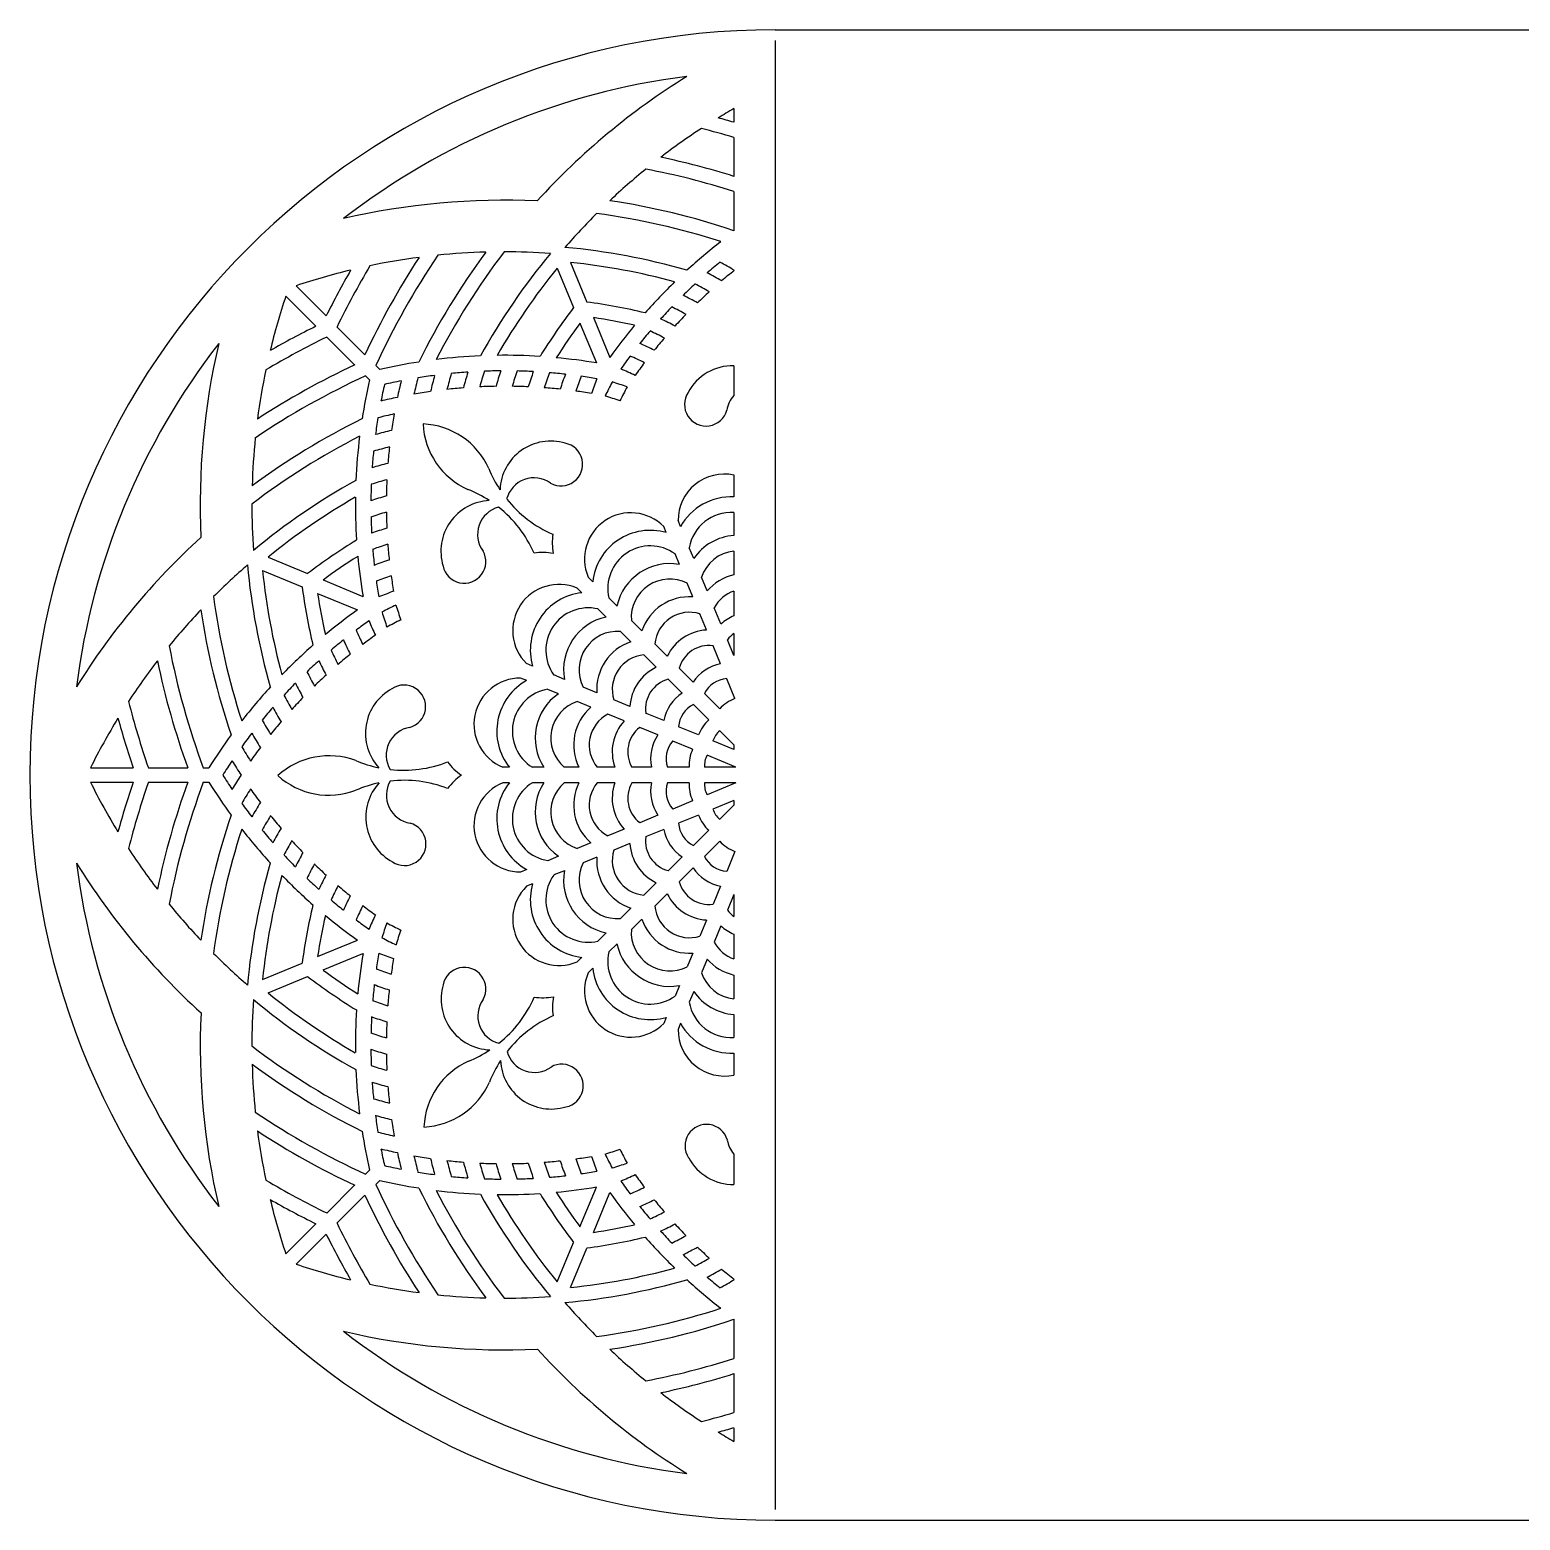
# Model space of a CAD drawing. Extents: x 41 to 331, y 42 to 187.
# Drawn here: x 40.6 to 185.6, y 42.2 to 187.2 of the extents above; entities that cross this region are included whole.
import ezdxf

# ---------------------------------------------------------------- set-up
doc = ezdxf.new("R2010")
doc.units = 0
doc.layers.get('0').update_dxf_attribs({"linetype": 'CONTINUOUS'})

msp = doc.modelspace()

# ---------------------------------------------------------------- linework, layer by layer
for p, q in [((113.1, 187.2), (258.1, 187.2)), ((113.1, 186.16), (113.1, 43.23)), ((109.1, 179.54), (109.1, 178.2)), ((109.1, 176.73), (109.1, 172.94)), ((109.1, 171.46), (109.1, 167.65)), ((91.91, 164.01), (93.5, 160.17)), ((93.21, 164.55), (94.8, 160.71)), ((65.5, 161.3), (68.43, 158.37)), ((66.5, 162.29), (69.43, 159.36)), ((70.48, 158.31), (73.2, 155.59)), ((94.12, 158.66), (95.73, 154.79)), ((95.43, 159.2), (97.03, 155.32)), ((69.49, 157.31), (72.2, 154.59)), ((74.26, 154.53), (74.65, 154.14)), ((109.1, 154.52), (109.1, 151.61)), ((73.27, 153.53), (73.65, 153.15)), ((109.1, 143.89), (109.1, 141.75)), ((103.91, 138.86), (103.66, 139.45)), ((109.1, 140.24), (109.1, 138)), ((102.51, 138.28), (102.27, 138.87)), ((105.19, 135.77), (104.76, 136.79)), ((109.1, 136.49), (109.1, 134.16)), ((63.78, 135.89), (67.62, 134.3)), ((103.79, 135.19), (103.37, 136.21)), ((63.24, 134.59), (67.08, 133)), ((69.13, 133.67), (73.01, 132.07)), ((95.36, 133.5), (94.91, 133.95)), ((106.49, 132.61), (105.94, 133.94)), ((68.59, 132.37), (72.47, 130.76)), ((94.29, 132.43), (93.84, 132.89)), ((105.1, 132.03), (104.55, 133.36)), ((109.1, 132.59), (109.1, 130.19)), ((96.66, 130.07), (95.87, 130.85)), ((97.73, 131.13), (96.94, 131.92)), ((107.83, 129.39), (107.18, 130.95)), ((100.14, 128.72), (99.12, 129.74)), ((106.43, 128.81), (105.78, 130.38)), ((99.07, 127.65), (98.06, 128.67)), ((109.1, 126.33), (108.46, 127.86)), ((109.1, 128.47), (109.1, 126.33)), ((101.54, 125.19), (100.34, 126.38)), ((102.61, 126.25), (101.41, 127.45)), ((107.8, 125.51), (107.07, 127.28)), ((89.51, 125.28), (88.92, 125.53)), ((105.13, 123.73), (103.78, 125.08)), ((88.94, 123.89), (88.35, 124.13)), ((92.61, 124), (91.58, 124.43)), ((104.06, 122.66), (102.71, 124.01)), ((109.2, 122.13), (108.4, 124.07)), ((92.03, 122.61), (91, 123.03)), ((95.18, 121.3), (93.86, 121.85)), ((95.76, 122.7), (94.43, 123.25)), ((98.98, 121.36), (97.42, 122.01)), ((107.72, 121.14), (106.23, 122.63)), ((98.41, 119.97), (96.84, 120.61)), ((102.28, 120), (100.51, 120.73)), ((106.65, 120.08), (105.17, 121.56)), ((101.7, 118.6), (99.94, 119.33)), ((105.66, 118.6), (103.72, 119.4)), ((109.1, 117.63), (107.72, 119.01)), ((105.08, 117.2), (103.14, 118)), ((109.1, 117.17), (107.06, 118.02)), ((109.1, 117.63), (109.1, 117.17)), ((109.3, 115.45), (106.48, 116.62)), ((46.49, 115.4), (50.64, 115.4)), ((52.13, 115.4), (55.97, 115.4)), ((57.47, 115.4), (58.02, 115.4)), ((87.26, 115.45), (86.62, 115.45)), ((90.61, 115.45), (89.5, 115.45)), ((94.02, 115.45), (92.58, 115.45)), ((97.51, 115.45), (95.81, 115.45)), ((101.08, 115.45), (99.16, 115.45)), ((104.73, 115.45), (102.64, 115.45)), ((109.3, 115.45), (106.25, 115.45)), ((46.49, 113.99), (50.64, 113.99)), ((52.13, 113.99), (55.97, 113.99)), ((57.47, 113.99), (58.02, 113.99)), ((87.26, 113.94), (86.62, 113.94)), ((90.61, 113.94), (89.5, 113.94)), ((94.02, 113.94), (92.58, 113.94)), ((97.51, 113.94), (95.81, 113.94)), ((101.08, 113.94), (99.16, 113.94)), ((104.73, 113.94), (102.64, 113.94)), ((109.3, 113.94), (106.25, 113.94)), ((109.3, 113.94), (106.48, 112.77)), ((105.08, 112.2), (103.14, 111.39)), ((109.1, 112.22), (107.06, 111.38)), ((109.1, 111.77), (107.72, 110.39)), ((109.1, 112.22), (109.1, 111.77)), ((101.7, 110.8), (99.94, 110.06)), ((105.66, 110.8), (103.72, 110)), ((98.41, 109.43), (96.84, 108.78)), ((102.28, 109.4), (100.51, 108.67)), ((106.65, 109.32), (105.17, 107.84)), ((95.18, 108.1), (93.86, 107.55)), ((98.98, 108.04), (97.42, 107.39)), ((107.72, 108.25), (106.23, 106.77)), ((92.03, 106.79), (91, 106.36)), ((95.76, 106.7), (94.43, 106.15)), ((104.06, 106.73), (102.71, 105.38)), ((109.2, 107.26), (108.4, 105.32)), ((88.94, 105.51), (88.35, 105.26)), ((92.61, 105.39), (91.58, 104.97)), ((105.13, 105.67), (103.78, 104.31)), ((89.51, 104.11), (88.92, 103.87)), ((101.54, 104.21), (100.34, 103.01)), ((102.61, 103.14), (101.41, 101.94)), ((107.8, 103.88), (107.07, 102.12)), ((109.1, 103.07), (108.46, 101.54)), ((109.1, 103.07), (109.1, 100.93)), ((99.07, 101.74), (98.06, 100.73)), ((100.14, 100.68), (99.12, 99.66)), ((106.43, 100.59), (105.78, 99.02)), ((68.59, 97.03), (72.47, 98.63)), ((96.66, 99.33), (95.87, 98.54)), ((107.83, 100.01), (107.18, 98.44)), ((109.1, 99.21), (109.1, 96.8)), ((69.13, 95.73), (73.01, 97.33)), ((97.73, 98.26), (96.94, 97.48)), ((105.1, 97.37), (104.55, 96.04)), ((63.24, 94.81), (67.08, 96.4)), ((94.29, 96.96), (93.84, 96.51)), ((95.36, 95.9), (94.91, 95.44)), ((106.49, 96.79), (105.94, 95.46)), ((63.78, 93.51), (67.62, 95.1)), ((109.1, 95.24), (109.1, 92.91)), ((103.79, 94.21), (103.37, 93.18)), ((105.19, 93.63), (104.76, 92.61)), ((109.1, 91.39), (109.1, 89.16)), ((102.51, 91.12), (102.27, 90.53)), ((103.91, 90.54), (103.66, 89.95)), ((109.1, 87.64), (109.1, 85.51)), ((109.1, 77.83), (109.1, 74.86)), ((73.27, 75.87), (73.65, 76.25)), ((69.49, 72.08), (72.2, 74.8)), ((74.26, 74.87), (74.65, 75.25)), ((94.12, 70.74), (95.73, 74.61)), ((95.43, 70.2), (97.03, 74.07)), ((70.48, 71.09), (73.2, 73.81)), ((65.5, 68.1), (68.43, 71.03)), ((66.5, 67.1), (69.43, 70.04)), ((91.91, 65.39), (93.5, 69.22)), ((93.21, 64.85), (94.8, 68.68)), ((109.1, 61.75), (109.1, 57.94)), ((109.1, 56.46), (109.1, 52.67)), ((109.1, 51.2), (109.1, 49.86)), ((113.1, 42.2), (258.1, 42.2))]:
    msp.add_line(p, q)
for centre, radius, start, end in [((113.1, 114.7), 72.5, 90, 270), ((113.1, 114.7), 68.5, 97.1996, 127.8), ((140.95, 124.04), 69.02, 121.8663, 137.6403), ((140.95, 124.04), 63.99, 119.8554, 121.4513), ((86.75, 101.6), 79.79, 73.7371, 74.8807), ((140.95, 124.04), 63.99, 123.1778, 127.5228), ((86.75, 101.6), 78.38, 73.4364, 75.8341), ((86.75, 101.6), 74.76, 72.6086, 78.2488), ((140.95, 124.04), 63.99, 129.1788, 133.3588), ((86.75, 101.6), 73.35, 72.2635, 79.1754), ((86.75, 101.6), 69.02, 87.3446, 103.0948), ((86.75, 101.6), 69.73, 71.3085, 81.5324), ((140.95, 124.04), 63.99, 134.9563, 138.999), ((86.75, 101.6), 68.32, 72.037, 82.4407), ((140.99, 124.06), 69.73, 143.4676, 153.771), ((140.99, 124.06), 68.32, 142.5593, 152.963), ((86.79, 101.61), 63.99, 91.6412, 95.8212), ((140.99, 124.06), 64.7, 140.2393, 150.9479), ((86.79, 101.61), 63.99, 86.0009, 90.0437), ((86.75, 101.6), 64.7, 74.0521, 84.7607), ((140.95, 124.04), 53.92, 127.9085, 132.4918), ((140.99, 124.06), 78.38, 149.1659, 154.0941), ((140.99, 124.06), 74.76, 146.7512, 155.0583), ((86.79, 101.61), 63.99, 97.4772, 101.8222), ((140.99, 124.06), 73.35, 145.8246, 155.4608), ((140.99, 124.06), 63.29, 140.8578, 150.1878), ((86.75, 101.6), 63.29, 74.8122, 84.1422), ((140.91, 124.01), 52.41, 129.2657, 131.0353), ((85.24, 124.04), 46.38, 58.9776, 60.9756), ((86.79, 101.61), 63.99, 103.5487, 108.4925), ((140.99, 124.06), 79.79, 150.1193, 153.7442), ((140.95, 124.04), 53.92, 134.2399, 138.656), ((140.95, 124.04), 52.41, 132.8436, 134.5898), ((85.24, 124.04), 43.36, 60.3186, 62.4267), ((85.24, 124.04), 44.87, 59.6581, 61.7089), ((140.95, 124.04), 50.91, 128.6742, 130.4798), ((126.19, 141), 63.99, 161.5075, 166.4513), ((85.24, 124.04), 41.85, 60.9579, 63.1283), ((140.95, 124.04), 50.91, 132.273, 134.0547), ((140.99, 124.06), 59.66, 142.7534, 148.2917), ((86.75, 101.6), 59.66, 76.7083, 82.2466), ((140.95, 124.04), 52.41, 136.3254, 138.0509), ((85.24, 124.04), 40.34, 61.5745, 63.8129), ((140.95, 124.04), 50.91, 135.8256, 137.5864), ((103.73, 86.8), 79.79, 116.2558, 119.8807), ((140.99, 124.06), 58.25, 143.5652, 147.5768), ((86.75, 101.6), 58.25, 77.4232, 81.4348), ((140.95, 124.04), 53.92, 140.345, 144.5359), ((85.24, 124.04), 38.83, 62.1669, 64.4793), ((113.1, 114.7), 68.5, 142.1996, 172.8), ((126.19, 141), 69.02, 166.8663, 182.6403), ((103.73, 86.8), 78.38, 115.9059, 120.8341), ((140.95, 124.04), 52.41, 139.7671, 141.4743), ((85.24, 124.04), 35.81, 63.2702, 65.7523), ((85.24, 124.04), 37.32, 62.7329, 65.1263), ((140.95, 124.04), 50.91, 139.3378, 141.0805), ((86.79, 101.61), 53.92, 92.5082, 97.0915), ((86.79, 101.61), 53.92, 86.344, 90.7601), ((86.79, 101.61), 53.92, 80.4641, 84.655), ((140.95, 124.04), 52.41, 143.1734, 144.8648), ((85.24, 124.04), 34.3, 63.7757, 66.3553), ((103.73, 86.8), 74.76, 114.9417, 123.2488), ((126.19, 141), 63.99, 168.1778, 172.5228), ((86.79, 101.61), 53.92, 98.9113, 103.0198), ((126.19, 141), 46.38, 164.0244, 166.0224), ((86.79, 101.61), 52.41, 93.914, 95.6836), ((126.19, 141), 44.87, 163.2911, 165.3419), ((126.19, 141), 43.36, 162.5733, 164.6814), ((86.79, 101.61), 52.41, 90.4102, 92.1564), ((126.19, 141), 41.85, 161.8717, 164.0421), ((126.19, 141), 40.34, 161.1871, 163.4255), ((86.79, 101.61), 52.41, 86.9491, 88.6746), ((126.19, 141), 38.83, 160.5207, 162.8331), ((126.19, 141), 37.32, 159.8737, 162.2671), ((86.79, 101.61), 52.41, 83.5257, 85.2329), ((85.24, 124.04), 32.79, 64.2459, 66.933), ((140.95, 124.04), 50.91, 142.8153, 144.5428), ((108.99, 149.58), 4.94, 88.8252, 151.8424), ((103.73, 86.8), 73.35, 114.5392, 124.1754), ((126.19, 141), 53.92, 166.9802, 171.0887), ((126.19, 141), 52.41, 167.1028, 168.928), ((86.79, 101.61), 52.41, 101.072, 102.8972), ((126.19, 141), 50.91, 166.312, 168.1753), ((126.19, 141), 49.4, 165.5352, 167.4398), ((86.79, 101.61), 52.41, 97.466, 99.2618), ((126.19, 141), 47.89, 164.7726, 166.7219), ((86.79, 101.61), 50.91, 94.5202, 96.3258), ((86.79, 101.61), 50.91, 90.9453, 92.727), ((86.79, 101.61), 50.91, 87.4136, 89.1744), ((86.79, 101.61), 50.91, 83.9195, 85.6622), ((126.19, 141), 35.81, 159.2477, 161.7298), ((126.19, 141), 34.3, 158.6447, 161.2243), ((86.79, 101.61), 52.41, 80.1352, 81.8266), ((126.19, 141), 32.79, 158.067, 160.7541), ((143.65, 128.55), 52.41, 152.2762, 153.954), ((88.22, 122.99), 31.28, 70.4034, 73.2095), ((143.65, 128.55), 50.91, 151.9907, 153.7059), ((86.79, 101.61), 50.91, 101.8247, 103.688), ((86.79, 101.61), 50.91, 98.1445, 99.9772), ((86.79, 101.61), 50.91, 80.4572, 82.1847), ((88.22, 122.99), 29.77, 70.7891, 73.7273), ((106.39, 150.75), 2.1, 146.5512, 344.4791), ((111.12, 149.76), 2.75, 137.6182, 171.0456), ((103.73, 86.8), 69.73, 116.229, 126.5324), ((126.19, 141), 52.41, 170.7382, 172.534), ((86.79, 101.61), 49.4, 102.5602, 104.4648), ((126.19, 141), 50.91, 170.0228, 171.8555), ((86.79, 101.61), 47.89, 103.2781, 105.2274), ((86.25, 149.24), 7.41, 182.9772, 245.8665), ((78.51, 141.45), 7.41, 24.4745, 87.3638), ((103.73, 86.8), 68.32, 117.037, 127.4407), ((126.19, 141), 63.99, 174.1788, 178.3588), ((126.19, 141), 53.92, 172.9085, 177.4918), ((86.79, 101.61), 46.38, 103.9776, 105.9756), ((126.19, 141), 50.91, 173.6742, 175.4798), ((91.28, 142.25), 4.94, 73.4986, 177.6974), ((92.28, 144.92), 2.1, 240.8619, 78.7898), ((126.19, 141), 52.41, 174.3164, 176.086), ((86.79, 101.61), 44.87, 104.6581, 106.7089), ((96.21, 148.96), 11.83, 202.0647, 213.4535), ((89.65, 140.86), 2.75, 54.2955, 165.3949), ((108.17, 139.48), 4.5, 78.0851, 180.4501), ((103.73, 86.8), 64.7, 119.0521, 129.7607), ((126.19, 141), 52.41, 177.8436, 179.5898), ((86.79, 101.61), 43.36, 105.3186, 107.4267), ((126.19, 141), 50.91, 177.273, 179.0547), ((78.84, 131.49), 11.83, 56.8875, 68.2763), ((126.19, 141), 63.99, 179.9563, 183.999), ((103.73, 86.8), 63.29, 119.8122, 129.1422), ((126.19, 141), 53.92, 179.2399, 183.656), ((86.79, 101.61), 41.85, 105.9579, 108.1283), ((85.53, 136.46), 4.94, 92.6437, 196.8424), ((86.91, 138.1), 2.75, 104.9461, 216.0456), ((78.84, 131.49), 11.83, 23.9631, 51.5452), ((96.21, 148.96), 11.83, 218.7958, 246.3779), ((108.83, 136.12), 5.64, 87.3425, 150.9654), ((86.79, 101.61), 40.34, 106.5745, 108.8129), ((126.19, 141), 52.41, 181.3254, 183.0509), ((126.19, 141), 50.91, 180.8256, 182.5864), ((99.06, 135.71), 4.5, 44.5499, 202.9501), ((108.83, 136.12), 4.13, 86.3692, 170.6698), ((103.73, 86.8), 69.02, 132.3446, 148.0948), ((86.79, 101.61), 38.83, 107.1669, 109.4793), ((97.44, 137.34), 6.01, 172.4542, 190.3369), ((100.96, 132.86), 5.64, 74.0346, 173.4654), ((109.5, 132.76), 5.26, 94.4414, 145.1533), ((103.73, 86.8), 59.66, 121.7083, 127.2466), ((86.79, 101.61), 37.32, 107.7329, 110.1263), ((126.19, 141), 52.41, 184.7671, 186.4743), ((126.19, 141), 50.91, 184.3378, 186.0805), ((82.86, 135.45), 2.1, 191.5512, 29.4791), ((90.48, 130.34), 6.01, 80.0041, 97.8869), ((100.96, 132.86), 4.13, 54.3302, 193.1698), ((109.5, 132.76), 3.75, 96.2359, 161.6846), ((103.76, 86.84), 63.99, 131.0009, 135.0437), ((126.2, 141.04), 64.7, 185.2393, 195.9479), ((103.73, 86.8), 58.25, 122.4232, 126.4348), ((126.19, 141), 53.92, 185.345, 189.5359), ((86.79, 101.61), 35.81, 108.2702, 110.7523), ((102.86, 130.01), 5.26, 79.8467, 167.6533), ((126.2, 141.04), 63.29, 185.8578, 195.1878), ((86.79, 101.61), 34.3, 108.7757, 111.3553), ((126.19, 141), 52.41, 188.1734, 189.8648), ((126.19, 141), 50.91, 187.8153, 189.5428), ((102.86, 130.01), 3.75, 63.3154, 184.1846), ((110.17, 129.4), 4.88, 102.7318, 138.8792), ((126.2, 141.04), 68.32, 187.5593, 197.963), ((126.2, 141.04), 59.66, 187.7534, 193.2917), ((126.2, 141.04), 58.25, 188.5652, 192.5768), ((86.79, 101.61), 32.79, 109.2459, 111.933), ((92.08, 128.74), 4.5, 67.0499, 225.4501), ((94.93, 126.83), 5.64, 96.5346, 195.9654), ((104.77, 127.16), 4.88, 86.1208, 161.3792), ((110.17, 129.4), 3.37, 108.6065, 152.5346), ((103.76, 86.84), 63.99, 136.6412, 140.8212), ((126.2, 141.04), 69.73, 188.4676, 198.771), ((103.76, 86.84), 53.92, 125.4641, 129.655), ((89.64, 102.98), 31.28, 115.4034, 118.2095), ((124.91, 146.1), 52.41, 197.2762, 198.954), ((124.91, 146.1), 50.91, 196.9907, 198.7059), ((94.93, 126.83), 4.13, 76.8302, 215.6698), ((104.77, 127.16), 3.37, 72.4654, 175.0346), ((103.76, 86.84), 52.41, 125.1352, 126.8266), ((103.76, 142.55), 32.79, 203.067, 205.7541), ((89.64, 102.98), 29.77, 115.7891, 118.7273), ((97.78, 124.93), 5.26, 102.3467, 190.1533), ((110.84, 126.04), 4.5, 112.7862, 131.9573), ((103.76, 86.84), 52.41, 128.5257, 130.2329), ((103.76, 142.55), 35.81, 204.2477, 206.7298), ((103.76, 142.55), 34.3, 203.6447, 206.2243), ((103.76, 86.84), 50.91, 125.4572, 127.1847), ((97.78, 124.93), 3.75, 85.8154, 206.6846), ((100.63, 123.03), 4.88, 108.6208, 183.8792), ((106.67, 124.31), 4.5, 93.0427, 154.4573), ((110.84, 126.04), 2.99, 125.631, 142.5696), ((126.2, 141.04), 73.35, 190.8246, 200.4608), ((103.76, 86.84), 53.92, 131.344, 135.7601), ((103.76, 142.55), 37.32, 204.8737, 207.2671), ((103.76, 86.84), 50.91, 128.9195, 130.6622), ((100.63, 123.03), 3.37, 94.9654, 197.5346), ((106.67, 124.31), 2.99, 82.4304, 165.0696), ((103.76, 86.84), 63.99, 142.4772, 146.8222), ((126.2, 141.04), 74.76, 191.7512, 200.0583), ((103.76, 86.84), 52.41, 131.9491, 133.6746), ((103.76, 142.55), 40.34, 206.1871, 208.4255), ((103.76, 142.55), 38.83, 205.5207, 207.8331), ((103.48, 121.12), 4.5, 115.5427, 176.9573), ((108.58, 121.46), 4.13, 100.872, 146.628), ((103.76, 86.84), 53.92, 137.5082, 142.0915), ((103.76, 86.84), 52.41, 135.4102, 137.1564), ((103.76, 142.55), 41.85, 206.8717, 209.0421), ((103.76, 86.84), 50.91, 132.4136, 134.1744), ((77, 121.35), 2.1, 285.8619, 123.7898), ((88.31, 119.63), 4.5, 89.5499, 247.9501), ((91.67, 118.96), 5.64, 119.0346, 218.4654), ((103.48, 121.12), 2.99, 104.9304, 187.5696), ((108.58, 121.46), 2.62, 93.968, 153.532), ((126.2, 141.04), 78.38, 194.1659, 199.0941), ((103.76, 142.55), 43.36, 207.5733, 209.6814), ((103.76, 86.84), 50.91, 135.9453, 137.727), ((78.19, 118.75), 4.94, 118.4986, 222.6974), ((91.67, 118.96), 4.13, 99.3302, 238.1698), ((95.03, 118.29), 5.26, 124.8467, 212.6533), ((95.03, 118.29), 3.75, 108.3154, 229.1846), ((106.33, 119.22), 4.13, 123.372, 169.128), ((110.48, 118.61), 3.75, 110.0056, 137.4944), ((103.76, 86.84), 52.41, 138.914, 140.6836), ((103.76, 142.55), 44.87, 208.2911, 210.3419), ((98.39, 117.62), 4.88, 131.1208, 206.3792), ((98.39, 117.62), 3.37, 117.4654, 220.0346), ((106.33, 119.22), 2.62, 116.468, 176.032), ((103.76, 86.84), 63.99, 148.5487, 153.4925), ((126.2, 141.04), 79.79, 195.1193, 198.7442), ((103.76, 142.55), 46.38, 209.0244, 211.0224), ((103.76, 86.84), 50.91, 139.5202, 141.3258), ((78.02, 116.62), 2.75, 99.2955, 210.3949), ((101.76, 116.95), 4.5, 138.0427, 199.4573), ((101.76, 116.95), 2.99, 127.4304, 210.0696), ((109.18, 117.31), 3.75, 132.5056, 159.9944), ((109.18, 117.31), 2.24, 130.8216, 161.6784), ((103.76, 86.84), 53.92, 143.9113, 148.0198), ((103.76, 86.84), 52.41, 142.466, 144.2618), ((103.76, 142.55), 49.4, 210.5352, 212.4398), ((103.76, 142.55), 47.89, 209.7726, 211.7219), ((105.12, 116.29), 4.13, 145.872, 191.628), ((105.12, 116.29), 2.62, 138.968, 198.532), ((103.76, 86.84), 52.41, 146.072, 147.8972), ((103.76, 142.55), 50.91, 211.312, 213.1753), ((103.76, 86.84), 50.91, 143.1445, 144.9772), ((69.72, 109.16), 7.41, 69.4745, 132.3638), ((76.93, 126.99), 11.83, 247.0647, 258.4535), ((108.48, 115.62), 3.75, 155.0056, 182.4944), ((108.48, 115.62), 2.24, 153.3216, 184.1784), ((103.76, 142.55), 52.41, 212.1028, 213.928), ((103.76, 86.84), 50.91, 146.8247, 148.688), ((69.69, 120.14), 7.41, 227.9772, 290.8665), ((76.93, 126.99), 11.83, 263.7958, 291.3779), ((86.01, 119.63), 6.01, 217.4542, 235.3369), ((86.04, 109.76), 6.01, 125.0041, 142.8869), ((103.76, 142.55), 63.99, 206.5075, 211.4513), ((126.2, 88.35), 79.79, 161.2558, 164.8807), ((126.2, 88.35), 78.38, 160.9059, 165.8341), ((126.2, 88.35), 74.76, 159.9417, 168.2488), ((126.2, 88.35), 73.35, 159.5392, 169.1754), ((103.76, 142.55), 53.92, 211.9802, 216.0887), ((103.76, 86.84), 49.4, 147.5602, 149.4648), ((103.76, 142.55), 50.91, 215.0228, 216.8555), ((77, 102.35), 11.83, 101.8875, 113.2763), ((78.22, 110.6), 4.94, 137.6437, 241.8424), ((78.03, 112.73), 2.75, 149.9461, 261.0456), ((77, 102.35), 11.83, 68.9631, 96.5452), ((88.31, 109.77), 4.5, 112.0499, 270.4501), ((91.67, 110.44), 5.64, 141.5346, 240.9654), ((91.67, 110.44), 4.13, 121.8302, 260.6698), ((95.03, 111.11), 5.26, 147.3467, 235.1533), ((95.03, 111.11), 3.75, 130.8154, 251.6846), ((98.39, 111.77), 4.88, 153.6208, 228.8792), ((98.39, 111.77), 3.37, 139.9654, 242.5346), ((101.76, 112.44), 4.5, 160.5427, 221.9573), ((101.76, 112.44), 2.99, 149.9304, 232.5696), ((105.12, 113.11), 4.13, 168.372, 214.128), ((105.12, 113.11), 2.62, 161.468, 221.032), ((108.48, 113.78), 3.75, 177.5056, 204.9944), ((108.48, 113.78), 2.24, 175.8216, 206.6784), ((103.76, 142.55), 52.41, 215.7382, 217.534), ((103.76, 86.84), 47.89, 148.2781, 150.2274), ((126.2, 88.35), 69.73, 161.229, 171.5324), ((103.76, 86.84), 46.38, 148.9776, 150.9756), ((103.76, 142.55), 50.91, 218.6742, 220.4798), ((109.18, 112.08), 3.75, 200.0056, 227.4944), ((109.18, 112.08), 2.24, 198.3216, 229.1784), ((126.2, 88.35), 68.32, 162.037, 172.4407), ((103.76, 142.55), 53.92, 217.9085, 222.4918), ((103.76, 142.55), 52.41, 219.3164, 221.086), ((103.76, 86.84), 44.87, 149.6581, 151.7089), ((77.04, 107.99), 2.1, 236.5512, 74.4791), ((106.33, 110.18), 4.13, 190.872, 236.628), ((106.33, 110.18), 2.62, 183.968, 243.532), ((103.76, 142.55), 63.99, 213.1778, 217.5228), ((103.76, 86.84), 43.36, 150.3186, 152.4267), ((103.76, 142.55), 50.91, 222.273, 224.0547), ((100.63, 106.37), 3.37, 162.4654, 265.0346), ((103.48, 108.28), 4.5, 183.0427, 244.4573), ((103.48, 108.28), 2.99, 172.4304, 255.0696), ((110.48, 110.79), 3.75, 222.5056, 249.9944), ((103.76, 142.55), 69.02, 211.8663, 227.6403), ((113.1, 114.7), 68.5, 187.1996, 217.8), ((126.2, 88.35), 64.7, 164.0521, 174.7607), ((103.76, 142.55), 52.41, 222.8436, 224.5898), ((103.76, 86.84), 41.85, 150.9579, 153.1283), ((103.76, 86.84), 40.34, 151.5745, 153.8129), ((103.76, 142.55), 50.91, 225.8256, 227.5864), ((97.78, 104.47), 3.75, 153.3154, 274.1846), ((100.63, 106.37), 4.88, 176.1208, 251.3792), ((108.58, 107.94), 2.62, 206.468, 266.032), ((126.2, 88.35), 63.29, 164.8122, 174.1422), ((103.76, 142.55), 53.92, 224.2399, 228.656), ((103.76, 142.55), 52.41, 226.3254, 228.0509), ((103.76, 86.84), 38.83, 152.1669, 154.4793), ((94.93, 102.56), 4.13, 144.3302, 283.1698), ((97.78, 104.47), 5.26, 169.8467, 257.6533), ((108.58, 107.94), 4.13, 213.372, 259.128), ((103.76, 86.84), 37.32, 152.7329, 155.1263), ((103.76, 142.55), 50.91, 229.3378, 231.0805), ((92.08, 100.66), 4.5, 134.5499, 292.9501), ((94.93, 102.56), 5.64, 164.0346, 263.4654), ((106.67, 105.09), 4.5, 205.5427, 266.9573), ((106.67, 105.09), 2.99, 194.9304, 277.5696), ((103.76, 142.55), 63.99, 219.1788, 223.3588), ((126.2, 88.35), 59.66, 166.7083, 172.2466), ((103.76, 142.55), 52.41, 229.7671, 231.4743), ((103.76, 86.84), 35.81, 153.2702, 155.7523), ((103.76, 86.84), 34.3, 153.7757, 156.3553), ((103.76, 142.55), 50.91, 232.8153, 234.5428), ((104.77, 102.24), 3.37, 184.9654, 287.5346), ((110.84, 103.36), 2.99, 217.4304, 234.369), ((126.2, 88.35), 58.25, 167.4232, 171.4348), ((103.76, 142.55), 53.92, 230.345, 234.5359), ((103.76, 142.55), 52.41, 233.1734, 234.8648), ((103.76, 86.84), 32.79, 154.2459, 156.933), ((104.8, 89.82), 31.28, 160.4034, 163.2095), ((99.24, 145.26), 50.91, 241.9907, 243.7059), ((104.77, 102.24), 4.88, 198.6208, 273.8792), ((99.24, 145.26), 52.41, 242.2762, 243.954), ((104.8, 89.82), 29.77, 160.7891, 163.7273), ((102.86, 99.39), 3.75, 175.8154, 296.6846), ((110.84, 103.36), 4.5, 228.0427, 247.2138), ((103.76, 142.55), 63.99, 224.9563, 228.999), ((126.19, 88.4), 53.92, 170.4641, 174.655), ((126.19, 88.4), 52.41, 170.1352, 171.8266), ((86.79, 127.79), 32.79, 248.067, 250.7541), ((100.96, 96.54), 4.13, 166.8302, 305.6698), ((102.86, 99.39), 5.26, 192.3467, 280.1533), ((110.17, 100), 3.37, 207.4654, 251.3935), ((103.73, 142.59), 58.25, 233.5652, 237.5768), ((86.79, 127.79), 34.3, 248.6447, 251.2243), ((126.19, 88.4), 50.91, 170.4572, 172.1847), ((82.87, 93.88), 2.1, 330.8619, 168.7898), ((100.96, 96.54), 5.64, 186.5346, 285.9654), ((110.17, 100), 4.88, 221.1208, 257.2682), ((103.73, 142.59), 59.66, 232.7534, 238.2917), ((126.19, 88.4), 52.41, 173.5257, 175.2329), ((86.79, 127.79), 35.81, 249.2477, 251.7298), ((85.55, 92.89), 4.94, 163.4986, 267.6974), ((99.06, 93.69), 4.5, 157.0499, 315.4501), ((109.5, 96.64), 3.75, 198.3154, 263.7641), ((126.19, 88.4), 63.99, 176.0009, 180.0437), ((103.73, 142.59), 64.7, 230.2393, 240.9479), ((103.73, 142.59), 63.29, 230.8578, 240.1878), ((126.19, 88.4), 50.91, 173.9195, 175.6622), ((86.93, 91.26), 2.75, 144.2955, 255.3949), ((78.83, 97.82), 11.83, 308.7958, 336.3779), ((90.45, 99.04), 6.01, 262.4542, 280.3369), ((97.46, 92.08), 6.01, 170.0041, 187.8869), ((109.5, 96.64), 5.26, 214.8467, 265.5586), ((126.2, 88.35), 69.02, 177.3446, 193.0948), ((126.19, 88.4), 53.92, 176.344, 180.7601), ((86.79, 127.79), 37.32, 249.8737, 252.2671), ((108.83, 93.28), 4.13, 189.3302, 273.6308), ((126.19, 88.4), 52.41, 176.9491, 178.6746), ((86.79, 127.79), 38.83, 250.5207, 252.8331), ((126.19, 88.4), 50.91, 177.4136, 179.1744), ((96.3, 80.45), 11.83, 113.9631, 141.5452), ((108.17, 89.91), 4.5, 179.5499, 281.9149), ((108.83, 93.28), 5.64, 209.0346, 272.6575), ((86.79, 127.79), 40.34, 251.1871, 253.4255), ((103.73, 142.59), 68.32, 232.5593, 242.963), ((126.19, 88.4), 52.41, 180.4102, 182.1564), ((86.79, 127.79), 41.85, 251.8717, 254.0421), ((126.19, 88.4), 50.91, 180.9453, 182.727), ((78.83, 97.82), 11.83, 292.0647, 303.4535), ((89.7, 88.51), 2.75, 194.9461, 306.0456), ((126.19, 88.4), 63.99, 181.6412, 185.8212), ((103.73, 142.59), 69.73, 233.4676, 243.771), ((126.19, 88.4), 53.92, 182.5082, 187.0915), ((86.79, 127.79), 43.36, 252.5733, 254.6814), ((86.34, 80.12), 7.41, 114.4745, 177.3638), ((96.3, 80.45), 11.83, 146.8875, 158.2763), ((91.33, 87.14), 4.94, 182.6437, 286.8424), ((92.34, 84.46), 2.1, 281.5512, 119.4791), ((86.79, 127.79), 44.87, 253.2911, 255.3419), ((126.19, 88.4), 52.41, 183.914, 185.6836), ((126.19, 88.4), 50.91, 184.5202, 186.3258), ((78.56, 87.85), 7.41, 272.9772, 335.8665), ((86.79, 127.79), 46.38, 254.0244, 256.0224), ((103.73, 142.59), 73.35, 235.8246, 245.4608), ((86.79, 127.79), 47.89, 254.7726, 256.7219), ((126.19, 88.4), 52.41, 187.466, 189.2618), ((126.19, 88.4), 63.99, 187.4772, 191.8222), ((103.73, 142.59), 74.76, 236.7512, 245.0583), ((126.19, 88.4), 53.92, 188.9113, 193.0198), ((86.79, 127.79), 49.4, 255.5352, 257.4398), ((126.19, 88.4), 50.91, 188.1445, 189.9772), ((106.44, 78.61), 2.1, 15.8619, 213.7898), ((126.19, 88.4), 52.41, 191.072, 192.8972), ((86.79, 127.79), 50.91, 256.312, 258.1753), ((111.17, 79.62), 2.75, 189.2955, 220.8822), ((126.19, 88.4), 50.91, 191.8247, 193.688), ((126.19, 88.4), 49.4, 192.5602, 194.4648), ((86.79, 127.79), 50.91, 260.0228, 261.8555), ((126.19, 88.4), 47.89, 193.2781, 195.2274), ((126.19, 88.4), 46.38, 193.9776, 195.9756), ((86.79, 127.79), 50.91, 263.6742, 265.4798), ((126.19, 88.4), 44.87, 194.6581, 196.7089), ((86.79, 127.79), 50.91, 267.273, 269.0547), ((126.19, 88.4), 43.36, 195.3186, 197.4267), ((126.19, 88.4), 41.85, 195.9579, 198.1283), ((86.79, 127.79), 50.91, 270.8256, 272.5864), ((126.19, 88.4), 40.34, 196.5745, 198.8129), ((126.19, 88.4), 38.83, 197.1669, 199.4793), ((86.79, 127.79), 50.91, 274.3378, 276.0805), ((126.19, 88.4), 37.32, 197.7329, 200.1263), ((126.19, 88.4), 35.81, 198.2702, 200.7523), ((86.79, 127.79), 50.91, 277.8153, 279.5428), ((126.19, 88.4), 34.3, 198.7757, 201.3553), ((126.19, 88.4), 32.79, 199.2459, 201.933), ((81.69, 126.51), 50.91, 286.9907, 288.7059), ((124.82, 91.24), 31.28, 205.4034, 208.2095), ((81.69, 126.51), 52.41, 287.2762, 288.954), ((124.82, 91.24), 29.77, 205.7891, 208.7273), ((109.04, 79.8), 4.94, 208.4986, 270.6333), ((86.79, 127.79), 52.41, 257.1028, 258.928), ((86.79, 127.79), 52.41, 260.7382, 262.534), ((86.79, 127.79), 52.41, 264.3164, 266.086), ((86.79, 127.79), 52.41, 267.8436, 269.5898), ((86.79, 127.79), 52.41, 271.3254, 273.0509), ((86.79, 127.79), 52.41, 274.7671, 276.4743), ((86.79, 127.79), 52.41, 278.1734, 279.8648), ((85.24, 105.36), 32.79, 293.067, 295.7541), ((140.95, 105.36), 50.91, 215.4572, 217.1847), ((103.73, 142.59), 78.38, 239.1659, 244.0941), ((140.99, 105.33), 73.35, 204.5392, 214.1754), ((86.79, 127.79), 53.92, 256.9802, 261.0887), ((140.99, 105.33), 69.73, 206.229, 216.5324), ((86.79, 127.79), 53.92, 262.9085, 267.4918), ((140.99, 105.33), 68.32, 207.037, 217.4407), ((86.79, 127.79), 53.92, 269.2399, 273.656), ((140.99, 105.33), 59.66, 211.7083, 217.2466), ((86.79, 127.79), 53.92, 275.345, 279.5359), ((140.99, 105.33), 58.25, 212.4232, 216.4348), ((140.95, 105.36), 53.92, 215.4641, 219.655), ((140.95, 105.36), 52.41, 215.1352, 216.8266), ((85.24, 105.36), 34.3, 293.6447, 296.2243), ((126.19, 88.4), 63.99, 193.5487, 198.4925), ((103.73, 142.59), 79.79, 240.1193, 243.7442), ((140.99, 105.33), 74.76, 204.9417, 213.2488), ((140.99, 105.33), 64.7, 209.0521, 219.7607), ((140.99, 105.33), 63.29, 209.8122, 219.1422), ((85.24, 105.36), 35.81, 294.2477, 296.7298), ((140.95, 105.36), 52.41, 218.5257, 220.2329), ((140.95, 105.36), 50.91, 218.9195, 220.6622), ((140.99, 105.33), 78.38, 205.9059, 210.8341), ((85.24, 105.36), 37.32, 294.8737, 297.2671), ((140.99, 105.33), 79.79, 206.2558, 209.8807), ((86.75, 127.8), 59.66, 277.7534, 283.2917), ((86.75, 127.8), 58.25, 278.5652, 282.5768), ((140.95, 105.36), 53.92, 221.344, 225.7601), ((85.24, 105.36), 38.83, 295.5207, 297.8331), ((140.95, 105.36), 52.41, 221.9491, 223.6746), ((85.24, 105.36), 40.34, 296.1871, 298.4255), ((140.95, 105.36), 50.91, 222.4136, 224.1744), ((85.24, 105.36), 41.85, 296.8717, 299.0421), ((140.95, 105.36), 50.91, 225.9453, 227.727), ((86.79, 127.79), 63.99, 251.5075, 256.4513), ((86.75, 127.8), 63.29, 275.8578, 285.1878), ((140.95, 105.36), 52.41, 225.4102, 227.1564), ((85.24, 105.36), 43.36, 297.5733, 299.6814), ((86.75, 127.8), 64.7, 275.2393, 285.9479), ((140.95, 105.36), 53.92, 227.5082, 232.0915), ((85.24, 105.36), 44.87, 298.2911, 300.3419), ((140.95, 105.36), 52.41, 228.914, 230.6836), ((85.24, 105.36), 46.38, 299.0244, 301.0224), ((140.95, 105.36), 50.91, 229.5202, 231.3258), ((86.79, 127.79), 63.99, 258.1778, 262.5228), ((86.79, 127.79), 63.99, 264.1788, 268.3588), ((86.79, 127.79), 63.99, 269.9563, 273.999), ((140.95, 105.36), 63.99, 221.0009, 225.0437), ((86.75, 127.8), 68.32, 277.5593, 287.963), ((86.75, 127.8), 69.73, 278.4676, 288.6915), ((86.79, 127.79), 69.02, 256.8663, 272.6403), ((113.1, 114.7), 68.5, 232.1996, 262.8), ((140.99, 105.33), 69.02, 222.3446, 238.0948), ((140.95, 105.36), 63.99, 226.6412, 230.8212), ((86.75, 127.8), 73.35, 280.8246, 287.7365), ((86.75, 127.8), 74.76, 281.7512, 287.3914), ((140.95, 105.36), 63.99, 232.4772, 236.8222), ((86.75, 127.8), 78.38, 284.1659, 286.5636), ((86.75, 127.8), 79.79, 285.1193, 286.2629), ((140.95, 105.36), 63.99, 238.5487, 240.1446)]:
    msp.add_arc(centre, radius, start, end)

doc.saveas('drawing.dxf')
